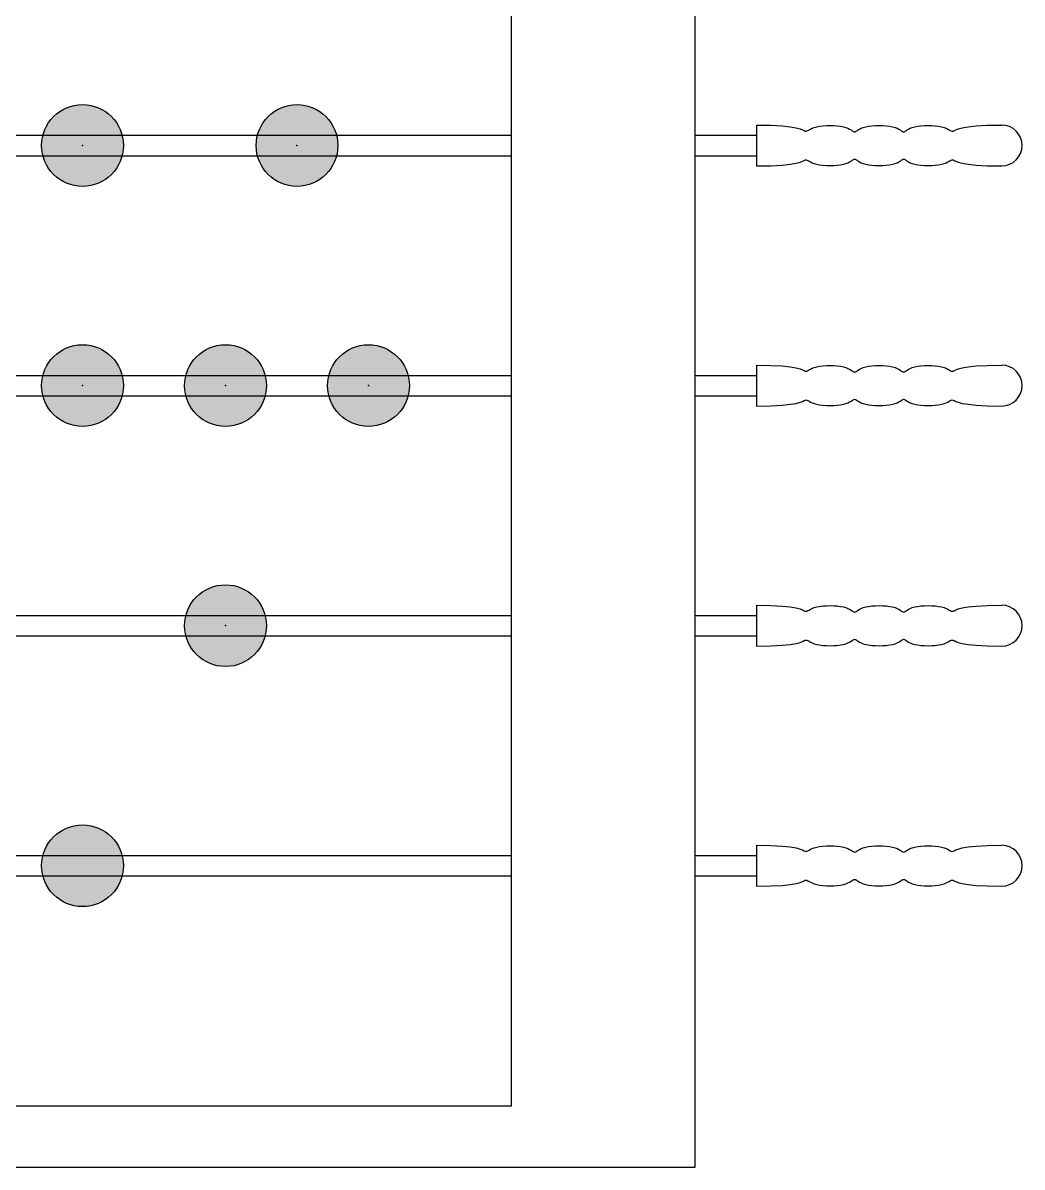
# Model space of a CAD drawing. Header units: centimetres. Extents: x 56177 to 99483, y 493 to 15482.
# Drawn here: x 60172.9 to 60238.1, y 1261.3 to 1335.9 of the extents above; entities that cross this region are included whole.
import ezdxf

# ---------------------------------------------------------------- set-up
doc = ezdxf.new("R2010")
doc.units = ezdxf.units.CM
doc.header["$MEASUREMENT"] = 0

# ---------------------------------------------------------------- blocks, each defined once
blk = doc.blocks.new('A$C40A54B49')
for points in [[(22.999, 24, 1), (22.999, 26, 1)], [(28.249, 24, 1), (28.249, 26, 1)], [(22.999, 18.125, 1), (22.999, 20.125, 1)], [(26.499, 18.125, 1), (26.499, 20.125, 1)], [(29.999, 18.125, 1), (29.999, 20.125, 1)], [(26.499, 12.25, 1), (26.499, 14.25, 1)], [(22.999, 6.375, 1), (22.999, 8.375, 1)]]:
    blk.add_hatch(color=256).paths.add_polyline_path(points)
for p, q in [((37.999, 0), (37.999, 56)), ((33.499, 1.5), (33.499, 54.5)), ((39.498, 25.5), (39.498, 24.5)), ((39.498, 25.5), (39.85, 25.495)), ((39.85, 25.495), (40.121, 25.48)), ((40.121, 25.48), (40.322, 25.459)), ((41.042, 25.472), (41.123, 25.482)), ((41.123, 25.482), (41.209, 25.488)), ((41.209, 25.488), (41.298, 25.49)), ((41.298, 25.49), (41.388, 25.488)), ((41.388, 25.488), (41.474, 25.482)), ((41.474, 25.482), (41.555, 25.472)), ((42.242, 25.472), (42.323, 25.482)), ((42.323, 25.482), (42.409, 25.488)), ((42.409, 25.488), (42.498, 25.49)), ((42.498, 25.49), (42.588, 25.488)), ((42.588, 25.488), (42.674, 25.482)), ((42.674, 25.482), (42.755, 25.472)), ((43.442, 25.472), (43.523, 25.482)), ((43.523, 25.482), (43.609, 25.488)), ((43.609, 25.488), (43.698, 25.49)), ((43.698, 25.49), (43.788, 25.488)), ((43.788, 25.488), (43.874, 25.482)), ((43.874, 25.482), (43.955, 25.472)), ((44.675, 25.459), (44.876, 25.48)), ((44.876, 25.48), (45.147, 25.495)), ((45.147, 25.495), (45.498, 25.5)), ((12.499, 25.25), (33.499, 25.25)), ((37.999, 25.25), (39.498, 25.25)), ((40.322, 25.459), (40.466, 25.435)), ((40.466, 25.435), (40.562, 25.409)), ((40.562, 25.409), (40.624, 25.386)), ((40.624, 25.386), (40.661, 25.366)), ((40.661, 25.366), (40.686, 25.354)), ((40.686, 25.354), (40.709, 25.351)), ((40.709, 25.351), (40.731, 25.356)), ((40.731, 25.356), (40.756, 25.367)), ((40.756, 25.367), (40.785, 25.383)), ((40.785, 25.383), (40.819, 25.402)), ((40.819, 25.402), (40.86, 25.422)), ((40.86, 25.422), (40.91, 25.441)), ((40.91, 25.441), (40.971, 25.458)), ((40.971, 25.458), (41.042, 25.472)), ((41.555, 25.472), (41.626, 25.458)), ((41.626, 25.458), (41.687, 25.441)), ((41.687, 25.441), (41.736, 25.421)), ((41.736, 25.421), (41.777, 25.4)), ((41.777, 25.4), (41.81, 25.38)), ((41.81, 25.38), (41.838, 25.362)), ((41.838, 25.362), (41.86, 25.347)), ((41.86, 25.347), (41.88, 25.337)), ((41.88, 25.337), (41.898, 25.333)), ((41.898, 25.333), (41.917, 25.337)), ((41.917, 25.337), (41.937, 25.347)), ((41.937, 25.347), (41.959, 25.362)), ((41.959, 25.362), (41.987, 25.38)), ((41.987, 25.38), (42.02, 25.4)), ((42.02, 25.4), (42.061, 25.421)), ((42.061, 25.421), (42.11, 25.441)), ((42.11, 25.441), (42.171, 25.458)), ((42.171, 25.458), (42.242, 25.472)), ((42.755, 25.472), (42.826, 25.458)), ((42.826, 25.458), (42.887, 25.441)), ((42.887, 25.441), (42.936, 25.421)), ((42.936, 25.421), (42.977, 25.4)), ((42.977, 25.4), (43.01, 25.38)), ((43.01, 25.38), (43.038, 25.362)), ((43.038, 25.362), (43.06, 25.347)), ((43.06, 25.347), (43.08, 25.337)), ((43.08, 25.337), (43.098, 25.333)), ((43.098, 25.333), (43.117, 25.337)), ((43.117, 25.337), (43.137, 25.347)), ((43.137, 25.347), (43.159, 25.362)), ((43.159, 25.362), (43.187, 25.38)), ((43.187, 25.38), (43.22, 25.4)), ((43.22, 25.4), (43.261, 25.421)), ((43.261, 25.421), (43.31, 25.441)), ((43.31, 25.441), (43.371, 25.458)), ((43.371, 25.458), (43.442, 25.472)), ((43.955, 25.472), (44.026, 25.458)), ((44.026, 25.458), (44.087, 25.441)), ((44.087, 25.441), (44.136, 25.422)), ((44.136, 25.422), (44.178, 25.402)), ((44.178, 25.402), (44.212, 25.383)), ((44.212, 25.383), (44.241, 25.367)), ((44.241, 25.367), (44.265, 25.356)), ((44.265, 25.356), (44.288, 25.351)), ((44.288, 25.351), (44.311, 25.354)), ((44.311, 25.354), (44.336, 25.366)), ((44.336, 25.366), (44.373, 25.386)), ((44.373, 25.386), (44.434, 25.409)), ((44.434, 25.409), (44.531, 25.435)), ((44.531, 25.435), (44.675, 25.459)), ((12.499, 24.75), (33.499, 24.75)), ((37.999, 24.75), (39.498, 24.75)), ((40.661, 24.634), (40.686, 24.646)), ((40.686, 24.646), (40.709, 24.649)), ((40.709, 24.649), (40.731, 24.644)), ((40.731, 24.644), (40.756, 24.633)), ((41.838, 24.638), (41.86, 24.653)), ((41.86, 24.653), (41.88, 24.663)), ((41.88, 24.663), (41.898, 24.667)), ((41.898, 24.667), (41.917, 24.663)), ((41.917, 24.663), (41.937, 24.653)), ((41.937, 24.653), (41.959, 24.638)), ((43.038, 24.638), (43.06, 24.653)), ((43.06, 24.653), (43.08, 24.663)), ((43.08, 24.663), (43.098, 24.667)), ((43.098, 24.667), (43.117, 24.663)), ((43.117, 24.663), (43.137, 24.653)), ((43.137, 24.653), (43.159, 24.638)), ((44.241, 24.633), (44.265, 24.644)), ((44.265, 24.644), (44.288, 24.649)), ((44.288, 24.649), (44.311, 24.646)), ((44.311, 24.646), (44.336, 24.634)), ((39.498, 24.5), (39.85, 24.505)), ((39.85, 24.505), (40.121, 24.52)), ((40.121, 24.52), (40.322, 24.541)), ((40.322, 24.541), (40.466, 24.565)), ((40.466, 24.565), (40.562, 24.591)), ((40.562, 24.591), (40.624, 24.614)), ((40.624, 24.614), (40.661, 24.634)), ((40.756, 24.633), (40.785, 24.617)), ((40.785, 24.617), (40.819, 24.598)), ((40.819, 24.598), (40.86, 24.578)), ((40.86, 24.578), (40.91, 24.559)), ((40.91, 24.559), (40.971, 24.542)), ((40.971, 24.542), (41.042, 24.528)), ((41.042, 24.528), (41.123, 24.518)), ((41.123, 24.518), (41.209, 24.512)), ((41.209, 24.512), (41.298, 24.51)), ((41.298, 24.51), (41.388, 24.512)), ((41.388, 24.512), (41.474, 24.518)), ((41.474, 24.518), (41.555, 24.528)), ((41.555, 24.528), (41.626, 24.542)), ((41.626, 24.542), (41.687, 24.559)), ((41.687, 24.559), (41.736, 24.579)), ((41.736, 24.579), (41.777, 24.6)), ((41.777, 24.6), (41.81, 24.62)), ((41.81, 24.62), (41.838, 24.638)), ((41.959, 24.638), (41.987, 24.62)), ((41.987, 24.62), (42.02, 24.6)), ((42.02, 24.6), (42.061, 24.579)), ((42.061, 24.579), (42.11, 24.559)), ((42.11, 24.559), (42.171, 24.542)), ((42.171, 24.542), (42.242, 24.528)), ((42.242, 24.528), (42.323, 24.518)), ((42.323, 24.518), (42.409, 24.512)), ((42.409, 24.512), (42.498, 24.51)), ((42.498, 24.51), (42.588, 24.512)), ((42.588, 24.512), (42.674, 24.518)), ((42.674, 24.518), (42.755, 24.528)), ((42.755, 24.528), (42.826, 24.542)), ((42.826, 24.542), (42.887, 24.559)), ((42.887, 24.559), (42.936, 24.579)), ((42.936, 24.579), (42.977, 24.6)), ((42.977, 24.6), (43.01, 24.62)), ((43.01, 24.62), (43.038, 24.638)), ((43.159, 24.638), (43.187, 24.62)), ((43.187, 24.62), (43.22, 24.6)), ((43.22, 24.6), (43.261, 24.579)), ((43.261, 24.579), (43.31, 24.559)), ((43.31, 24.559), (43.371, 24.542)), ((43.371, 24.542), (43.442, 24.528)), ((43.442, 24.528), (43.523, 24.518)), ((43.523, 24.518), (43.609, 24.512)), ((43.609, 24.512), (43.698, 24.51)), ((43.698, 24.51), (43.788, 24.512)), ((43.788, 24.512), (43.874, 24.518)), ((43.874, 24.518), (43.955, 24.528)), ((43.955, 24.528), (44.026, 24.542)), ((44.026, 24.542), (44.087, 24.559)), ((44.087, 24.559), (44.136, 24.578)), ((44.136, 24.578), (44.178, 24.598)), ((44.178, 24.598), (44.212, 24.617)), ((44.212, 24.617), (44.241, 24.633)), ((44.336, 24.634), (44.373, 24.614)), ((44.373, 24.614), (44.434, 24.591)), ((44.434, 24.591), (44.531, 24.565)), ((44.531, 24.565), (44.675, 24.541)), ((44.675, 24.541), (44.876, 24.52)), ((44.876, 24.52), (45.147, 24.505)), ((45.147, 24.505), (45.498, 24.5)), ((39.498, 19.625), (39.498, 18.625)), ((39.498, 19.625), (39.85, 19.62)), ((39.85, 19.62), (40.121, 19.605)), ((40.121, 19.605), (40.322, 19.584)), ((41.042, 19.597), (41.123, 19.607)), ((41.123, 19.607), (41.209, 19.613)), ((41.209, 19.613), (41.298, 19.615)), ((41.298, 19.615), (41.388, 19.613)), ((41.388, 19.613), (41.474, 19.607)), ((41.474, 19.607), (41.555, 19.597)), ((42.242, 19.597), (42.323, 19.607)), ((42.323, 19.607), (42.409, 19.613)), ((42.409, 19.613), (42.498, 19.615)), ((42.498, 19.615), (42.588, 19.613)), ((42.588, 19.613), (42.674, 19.607)), ((42.674, 19.607), (42.755, 19.597)), ((43.442, 19.597), (43.523, 19.607)), ((43.523, 19.607), (43.609, 19.613)), ((43.609, 19.613), (43.698, 19.615)), ((43.698, 19.615), (43.788, 19.613)), ((43.788, 19.613), (43.874, 19.607)), ((43.874, 19.607), (43.955, 19.597)), ((44.675, 19.584), (44.876, 19.605)), ((44.876, 19.605), (45.147, 19.62)), ((45.147, 19.62), (45.498, 19.625)), ((12.499, 19.375), (33.499, 19.375)), ((37.999, 19.375), (39.498, 19.375)), ((40.322, 19.584), (40.466, 19.56)), ((40.466, 19.56), (40.562, 19.534)), ((40.562, 19.534), (40.624, 19.511)), ((40.624, 19.511), (40.661, 19.491)), ((40.661, 19.491), (40.686, 19.479)), ((40.686, 19.479), (40.709, 19.476)), ((40.709, 19.476), (40.731, 19.481)), ((40.731, 19.481), (40.756, 19.492)), ((40.756, 19.492), (40.785, 19.508)), ((40.785, 19.508), (40.819, 19.527)), ((40.819, 19.527), (40.86, 19.547)), ((40.86, 19.547), (40.91, 19.566)), ((40.91, 19.566), (40.971, 19.583)), ((40.971, 19.583), (41.042, 19.597)), ((41.555, 19.597), (41.626, 19.583)), ((41.626, 19.583), (41.687, 19.566)), ((41.687, 19.566), (41.736, 19.546)), ((41.736, 19.546), (41.777, 19.525)), ((41.777, 19.525), (41.81, 19.505)), ((41.81, 19.505), (41.838, 19.487)), ((41.838, 19.487), (41.86, 19.472)), ((41.86, 19.472), (41.88, 19.462)), ((41.88, 19.462), (41.898, 19.458)), ((41.898, 19.458), (41.917, 19.462)), ((41.917, 19.462), (41.937, 19.472)), ((41.937, 19.472), (41.959, 19.487)), ((41.959, 19.487), (41.987, 19.505)), ((41.987, 19.505), (42.02, 19.525)), ((42.02, 19.525), (42.061, 19.546)), ((42.061, 19.546), (42.11, 19.566)), ((42.11, 19.566), (42.171, 19.583)), ((42.171, 19.583), (42.242, 19.597)), ((42.755, 19.597), (42.826, 19.583)), ((42.826, 19.583), (42.887, 19.566)), ((42.887, 19.566), (42.936, 19.546)), ((42.936, 19.546), (42.977, 19.525)), ((42.977, 19.525), (43.01, 19.505)), ((43.01, 19.505), (43.038, 19.487)), ((43.038, 19.487), (43.06, 19.472)), ((43.06, 19.472), (43.08, 19.462)), ((43.08, 19.462), (43.098, 19.458)), ((43.098, 19.458), (43.117, 19.462)), ((43.117, 19.462), (43.137, 19.472)), ((43.137, 19.472), (43.159, 19.487)), ((43.159, 19.487), (43.187, 19.505)), ((43.187, 19.505), (43.22, 19.525)), ((43.22, 19.525), (43.261, 19.546)), ((43.261, 19.546), (43.31, 19.566)), ((43.31, 19.566), (43.371, 19.583)), ((43.371, 19.583), (43.442, 19.597)), ((43.955, 19.597), (44.026, 19.583)), ((44.026, 19.583), (44.087, 19.566)), ((44.087, 19.566), (44.136, 19.547)), ((44.136, 19.547), (44.178, 19.527)), ((44.178, 19.527), (44.212, 19.508)), ((44.212, 19.508), (44.241, 19.492)), ((44.241, 19.492), (44.265, 19.481)), ((44.265, 19.481), (44.288, 19.476)), ((44.288, 19.476), (44.311, 19.479)), ((44.311, 19.479), (44.336, 19.491)), ((44.336, 19.491), (44.373, 19.511)), ((44.373, 19.511), (44.434, 19.534)), ((44.434, 19.534), (44.531, 19.56)), ((44.531, 19.56), (44.675, 19.584)), ((12.499, 18.875), (33.499, 18.875)), ((37.999, 18.875), (39.498, 18.875)), ((40.661, 18.759), (40.686, 18.771)), ((40.686, 18.771), (40.709, 18.774)), ((40.709, 18.774), (40.731, 18.769)), ((40.731, 18.769), (40.756, 18.758)), ((41.81, 18.745), (41.838, 18.763)), ((41.838, 18.763), (41.86, 18.778)), ((41.86, 18.778), (41.88, 18.788)), ((41.88, 18.788), (41.898, 18.792)), ((41.898, 18.792), (41.917, 18.788)), ((41.917, 18.788), (41.937, 18.778)), ((41.937, 18.778), (41.959, 18.763)), ((41.959, 18.763), (41.987, 18.745)), ((43.01, 18.745), (43.038, 18.763)), ((43.038, 18.763), (43.06, 18.778)), ((43.06, 18.778), (43.08, 18.788)), ((43.08, 18.788), (43.098, 18.792)), ((43.098, 18.792), (43.117, 18.788)), ((43.117, 18.788), (43.137, 18.778)), ((43.137, 18.778), (43.159, 18.763)), ((43.159, 18.763), (43.187, 18.745)), ((44.241, 18.758), (44.265, 18.769)), ((44.265, 18.769), (44.288, 18.774)), ((44.288, 18.774), (44.311, 18.771)), ((44.311, 18.771), (44.336, 18.759)), ((39.498, 18.625), (39.85, 18.63)), ((39.85, 18.63), (40.121, 18.645)), ((40.121, 18.645), (40.322, 18.666)), ((40.322, 18.666), (40.466, 18.69)), ((40.466, 18.69), (40.562, 18.716)), ((40.562, 18.716), (40.624, 18.739)), ((40.624, 18.739), (40.661, 18.759)), ((40.756, 18.758), (40.785, 18.742)), ((40.785, 18.742), (40.819, 18.723)), ((40.819, 18.723), (40.86, 18.703)), ((40.86, 18.703), (40.91, 18.684)), ((40.91, 18.684), (40.971, 18.667)), ((40.971, 18.667), (41.042, 18.653)), ((41.042, 18.653), (41.123, 18.643)), ((41.123, 18.643), (41.209, 18.637)), ((41.209, 18.637), (41.298, 18.635)), ((41.298, 18.635), (41.388, 18.637)), ((41.388, 18.637), (41.474, 18.643)), ((41.474, 18.643), (41.555, 18.653)), ((41.555, 18.653), (41.626, 18.667)), ((41.626, 18.667), (41.687, 18.684)), ((41.687, 18.684), (41.736, 18.704)), ((41.736, 18.704), (41.777, 18.725)), ((41.777, 18.725), (41.81, 18.745)), ((41.987, 18.745), (42.02, 18.725)), ((42.02, 18.725), (42.061, 18.704)), ((42.061, 18.704), (42.11, 18.684)), ((42.11, 18.684), (42.171, 18.667)), ((42.171, 18.667), (42.242, 18.653)), ((42.242, 18.653), (42.323, 18.643)), ((42.323, 18.643), (42.409, 18.637)), ((42.409, 18.637), (42.498, 18.635)), ((42.498, 18.635), (42.588, 18.637)), ((42.588, 18.637), (42.674, 18.643)), ((42.674, 18.643), (42.755, 18.653)), ((42.755, 18.653), (42.826, 18.667)), ((42.826, 18.667), (42.887, 18.684)), ((42.887, 18.684), (42.936, 18.704)), ((42.936, 18.704), (42.977, 18.725)), ((42.977, 18.725), (43.01, 18.745)), ((43.187, 18.745), (43.22, 18.725)), ((43.22, 18.725), (43.261, 18.704)), ((43.261, 18.704), (43.31, 18.684)), ((43.31, 18.684), (43.371, 18.667)), ((43.371, 18.667), (43.442, 18.653)), ((43.442, 18.653), (43.523, 18.643)), ((43.523, 18.643), (43.609, 18.637)), ((43.609, 18.637), (43.698, 18.635)), ((43.698, 18.635), (43.788, 18.637)), ((43.788, 18.637), (43.874, 18.643)), ((43.874, 18.643), (43.955, 18.653)), ((43.955, 18.653), (44.026, 18.667)), ((44.026, 18.667), (44.087, 18.684)), ((44.087, 18.684), (44.136, 18.703)), ((44.136, 18.703), (44.178, 18.723)), ((44.178, 18.723), (44.212, 18.742)), ((44.212, 18.742), (44.241, 18.758)), ((44.336, 18.759), (44.373, 18.739)), ((44.373, 18.739), (44.434, 18.716)), ((44.434, 18.716), (44.531, 18.69)), ((44.531, 18.69), (44.675, 18.666)), ((44.675, 18.666), (44.876, 18.645)), ((44.876, 18.645), (45.147, 18.63)), ((45.147, 18.63), (45.498, 18.625)), ((39.498, 13.75), (39.498, 12.75)), ((39.498, 13.75), (39.85, 13.745)), ((39.85, 13.745), (40.121, 13.73)), ((40.121, 13.73), (40.322, 13.709)), ((40.971, 13.708), (41.042, 13.722)), ((41.042, 13.722), (41.123, 13.732)), ((41.123, 13.732), (41.209, 13.738)), ((41.209, 13.738), (41.298, 13.74)), ((41.298, 13.74), (41.388, 13.738)), ((41.388, 13.738), (41.474, 13.732)), ((41.474, 13.732), (41.555, 13.722)), ((41.555, 13.722), (41.626, 13.708)), ((42.171, 13.708), (42.242, 13.722)), ((42.242, 13.722), (42.323, 13.732)), ((42.323, 13.732), (42.409, 13.738)), ((42.409, 13.738), (42.498, 13.74)), ((42.498, 13.74), (42.588, 13.738)), ((42.588, 13.738), (42.674, 13.732)), ((42.674, 13.732), (42.755, 13.722)), ((42.755, 13.722), (42.826, 13.708)), ((43.371, 13.708), (43.442, 13.722)), ((43.442, 13.722), (43.523, 13.732)), ((43.523, 13.732), (43.609, 13.738)), ((43.609, 13.738), (43.698, 13.74)), ((43.698, 13.74), (43.788, 13.738)), ((43.788, 13.738), (43.874, 13.732)), ((43.874, 13.732), (43.955, 13.722)), ((43.955, 13.722), (44.026, 13.708)), ((44.675, 13.709), (44.876, 13.73)), ((44.876, 13.73), (45.147, 13.745)), ((45.147, 13.745), (45.498, 13.75)), ((12.499, 13.5), (33.499, 13.5)), ((37.999, 13.5), (39.498, 13.5)), ((40.322, 13.709), (40.466, 13.685)), ((40.466, 13.685), (40.562, 13.659)), ((40.562, 13.659), (40.624, 13.636)), ((40.624, 13.636), (40.661, 13.616)), ((40.661, 13.616), (40.686, 13.604)), ((40.686, 13.604), (40.709, 13.601)), ((40.709, 13.601), (40.731, 13.606)), ((40.731, 13.606), (40.756, 13.617)), ((40.756, 13.617), (40.785, 13.633)), ((40.785, 13.633), (40.819, 13.652)), ((40.819, 13.652), (40.86, 13.672)), ((40.86, 13.672), (40.91, 13.691)), ((40.91, 13.691), (40.971, 13.708)), ((41.626, 13.708), (41.687, 13.691)), ((41.687, 13.691), (41.736, 13.671)), ((41.736, 13.671), (41.777, 13.65)), ((41.777, 13.65), (41.81, 13.63)), ((41.81, 13.63), (41.838, 13.612)), ((41.838, 13.612), (41.86, 13.597)), ((41.86, 13.597), (41.88, 13.587)), ((41.88, 13.587), (41.898, 13.583)), ((41.898, 13.583), (41.917, 13.587)), ((41.917, 13.587), (41.937, 13.597)), ((41.937, 13.597), (41.959, 13.612)), ((41.959, 13.612), (41.987, 13.63)), ((41.987, 13.63), (42.02, 13.65)), ((42.02, 13.65), (42.061, 13.671)), ((42.061, 13.671), (42.11, 13.691)), ((42.11, 13.691), (42.171, 13.708)), ((42.826, 13.708), (42.887, 13.691)), ((42.887, 13.691), (42.936, 13.671)), ((42.936, 13.671), (42.977, 13.65)), ((42.977, 13.65), (43.01, 13.63)), ((43.01, 13.63), (43.038, 13.612)), ((43.038, 13.612), (43.06, 13.597)), ((43.06, 13.597), (43.08, 13.587)), ((43.08, 13.587), (43.098, 13.583)), ((43.098, 13.583), (43.117, 13.587)), ((43.117, 13.587), (43.137, 13.597)), ((43.137, 13.597), (43.159, 13.612)), ((43.159, 13.612), (43.187, 13.63)), ((43.187, 13.63), (43.22, 13.65)), ((43.22, 13.65), (43.261, 13.671)), ((43.261, 13.671), (43.31, 13.691)), ((43.31, 13.691), (43.371, 13.708)), ((44.026, 13.708), (44.087, 13.691)), ((44.087, 13.691), (44.136, 13.672)), ((44.136, 13.672), (44.178, 13.652)), ((44.178, 13.652), (44.212, 13.633)), ((44.212, 13.633), (44.241, 13.617)), ((44.241, 13.617), (44.265, 13.606)), ((44.265, 13.606), (44.288, 13.601)), ((44.288, 13.601), (44.311, 13.604)), ((44.311, 13.604), (44.336, 13.616)), ((44.336, 13.616), (44.373, 13.636)), ((44.373, 13.636), (44.434, 13.659)), ((44.434, 13.659), (44.531, 13.685)), ((44.531, 13.685), (44.675, 13.709)), ((12.499, 13), (33.499, 13)), ((37.999, 13), (39.498, 13)), ((40.624, 12.864), (40.661, 12.884)), ((40.661, 12.884), (40.686, 12.896)), ((40.686, 12.896), (40.709, 12.899)), ((40.709, 12.899), (40.731, 12.894)), ((40.731, 12.894), (40.756, 12.883)), ((40.756, 12.883), (40.785, 12.867)), ((41.81, 12.87), (41.838, 12.888)), ((41.838, 12.888), (41.86, 12.903)), ((41.86, 12.903), (41.88, 12.913)), ((41.88, 12.913), (41.898, 12.917)), ((41.898, 12.917), (41.917, 12.913)), ((41.917, 12.913), (41.937, 12.903)), ((41.937, 12.903), (41.959, 12.888)), ((41.959, 12.888), (41.987, 12.87)), ((43.01, 12.87), (43.038, 12.888)), ((43.038, 12.888), (43.06, 12.903)), ((43.06, 12.903), (43.08, 12.913)), ((43.08, 12.913), (43.098, 12.917)), ((43.098, 12.917), (43.117, 12.913)), ((43.117, 12.913), (43.137, 12.903)), ((43.137, 12.903), (43.159, 12.888)), ((43.159, 12.888), (43.187, 12.87)), ((44.212, 12.867), (44.241, 12.883)), ((44.241, 12.883), (44.265, 12.894)), ((44.265, 12.894), (44.288, 12.899)), ((44.288, 12.899), (44.311, 12.896)), ((44.311, 12.896), (44.336, 12.884)), ((44.336, 12.884), (44.373, 12.864)), ((39.498, 12.75), (39.85, 12.755)), ((39.85, 12.755), (40.121, 12.77)), ((40.121, 12.77), (40.322, 12.791)), ((40.322, 12.791), (40.466, 12.815)), ((40.466, 12.815), (40.562, 12.841)), ((40.562, 12.841), (40.624, 12.864)), ((40.785, 12.867), (40.819, 12.848)), ((40.819, 12.848), (40.86, 12.828)), ((40.86, 12.828), (40.91, 12.809)), ((40.91, 12.809), (40.971, 12.792)), ((40.971, 12.792), (41.042, 12.778)), ((41.042, 12.778), (41.123, 12.768)), ((41.123, 12.768), (41.209, 12.762)), ((41.209, 12.762), (41.298, 12.76)), ((41.298, 12.76), (41.388, 12.762)), ((41.388, 12.762), (41.474, 12.768)), ((41.474, 12.768), (41.555, 12.778)), ((41.555, 12.778), (41.626, 12.792)), ((41.626, 12.792), (41.687, 12.809)), ((41.687, 12.809), (41.736, 12.829)), ((41.736, 12.829), (41.777, 12.85)), ((41.777, 12.85), (41.81, 12.87)), ((41.987, 12.87), (42.02, 12.85)), ((42.02, 12.85), (42.061, 12.829)), ((42.061, 12.829), (42.11, 12.809)), ((42.11, 12.809), (42.171, 12.792)), ((42.171, 12.792), (42.242, 12.778)), ((42.242, 12.778), (42.323, 12.768)), ((42.323, 12.768), (42.409, 12.762)), ((42.409, 12.762), (42.498, 12.76)), ((42.498, 12.76), (42.588, 12.762)), ((42.588, 12.762), (42.674, 12.768)), ((42.674, 12.768), (42.755, 12.778)), ((42.755, 12.778), (42.826, 12.792)), ((42.826, 12.792), (42.887, 12.809)), ((42.887, 12.809), (42.936, 12.829)), ((42.936, 12.829), (42.977, 12.85)), ((42.977, 12.85), (43.01, 12.87)), ((43.187, 12.87), (43.22, 12.85)), ((43.22, 12.85), (43.261, 12.829)), ((43.261, 12.829), (43.31, 12.809)), ((43.31, 12.809), (43.371, 12.792)), ((43.371, 12.792), (43.442, 12.778)), ((43.442, 12.778), (43.523, 12.768)), ((43.523, 12.768), (43.609, 12.762)), ((43.609, 12.762), (43.698, 12.76)), ((43.698, 12.76), (43.788, 12.762)), ((43.788, 12.762), (43.874, 12.768)), ((43.874, 12.768), (43.955, 12.778)), ((43.955, 12.778), (44.026, 12.792)), ((44.026, 12.792), (44.087, 12.809)), ((44.087, 12.809), (44.136, 12.828)), ((44.136, 12.828), (44.178, 12.848)), ((44.178, 12.848), (44.212, 12.867)), ((44.373, 12.864), (44.434, 12.841)), ((44.434, 12.841), (44.531, 12.815)), ((44.531, 12.815), (44.675, 12.791)), ((44.675, 12.791), (44.876, 12.77)), ((44.876, 12.77), (45.147, 12.755)), ((45.147, 12.755), (45.498, 12.75)), ((39.498, 7.875), (39.498, 6.875)), ((39.498, 7.875), (39.85, 7.87)), ((39.85, 7.87), (40.121, 7.855)), ((40.121, 7.855), (40.322, 7.834)), ((40.971, 7.833), (41.042, 7.847)), ((41.042, 7.847), (41.123, 7.857)), ((41.123, 7.857), (41.209, 7.863)), ((41.209, 7.863), (41.298, 7.865)), ((41.298, 7.865), (41.388, 7.863)), ((41.388, 7.863), (41.474, 7.857)), ((41.474, 7.857), (41.555, 7.847)), ((41.555, 7.847), (41.626, 7.833)), ((42.171, 7.833), (42.242, 7.847)), ((42.242, 7.847), (42.323, 7.857)), ((42.323, 7.857), (42.409, 7.863)), ((42.409, 7.863), (42.498, 7.865)), ((42.498, 7.865), (42.588, 7.863)), ((42.588, 7.863), (42.674, 7.857)), ((42.674, 7.857), (42.755, 7.847)), ((42.755, 7.847), (42.826, 7.833)), ((43.371, 7.833), (43.442, 7.847)), ((43.442, 7.847), (43.523, 7.857)), ((43.523, 7.857), (43.609, 7.863)), ((43.609, 7.863), (43.698, 7.865)), ((43.698, 7.865), (43.788, 7.863)), ((43.788, 7.863), (43.874, 7.857)), ((43.874, 7.857), (43.955, 7.847)), ((43.955, 7.847), (44.026, 7.833)), ((44.675, 7.834), (44.876, 7.855)), ((44.876, 7.855), (45.147, 7.87)), ((45.147, 7.87), (45.498, 7.875)), ((12.499, 7.625), (33.499, 7.625)), ((37.999, 7.625), (39.498, 7.625)), ((40.322, 7.834), (40.466, 7.81)), ((40.466, 7.81), (40.562, 7.784)), ((40.562, 7.784), (40.624, 7.761)), ((40.624, 7.761), (40.661, 7.741)), ((40.661, 7.741), (40.686, 7.729)), ((40.686, 7.729), (40.709, 7.726)), ((40.709, 7.726), (40.731, 7.731)), ((40.731, 7.731), (40.756, 7.742)), ((40.756, 7.742), (40.785, 7.758)), ((40.785, 7.758), (40.819, 7.777)), ((40.819, 7.777), (40.86, 7.797)), ((40.86, 7.797), (40.91, 7.816)), ((40.91, 7.816), (40.971, 7.833)), ((41.626, 7.833), (41.687, 7.816)), ((41.687, 7.816), (41.736, 7.796)), ((41.736, 7.796), (41.777, 7.775)), ((41.777, 7.775), (41.81, 7.755)), ((41.81, 7.755), (41.838, 7.737)), ((41.838, 7.737), (41.86, 7.722)), ((41.86, 7.722), (41.88, 7.712)), ((41.88, 7.712), (41.898, 7.708)), ((41.898, 7.708), (41.917, 7.712)), ((41.917, 7.712), (41.937, 7.722)), ((41.937, 7.722), (41.959, 7.737)), ((41.959, 7.737), (41.987, 7.755)), ((41.987, 7.755), (42.02, 7.775)), ((42.02, 7.775), (42.061, 7.796)), ((42.061, 7.796), (42.11, 7.816)), ((42.11, 7.816), (42.171, 7.833)), ((42.826, 7.833), (42.887, 7.816)), ((42.887, 7.816), (42.936, 7.796)), ((42.936, 7.796), (42.977, 7.775)), ((42.977, 7.775), (43.01, 7.755)), ((43.01, 7.755), (43.038, 7.737)), ((43.038, 7.737), (43.06, 7.722)), ((43.06, 7.722), (43.08, 7.712)), ((43.08, 7.712), (43.098, 7.708)), ((43.098, 7.708), (43.117, 7.712)), ((43.117, 7.712), (43.137, 7.722)), ((43.137, 7.722), (43.159, 7.737)), ((43.159, 7.737), (43.187, 7.755)), ((43.187, 7.755), (43.22, 7.775)), ((43.22, 7.775), (43.261, 7.796)), ((43.261, 7.796), (43.31, 7.816)), ((43.31, 7.816), (43.371, 7.833)), ((44.026, 7.833), (44.087, 7.816)), ((44.087, 7.816), (44.136, 7.797)), ((44.136, 7.797), (44.178, 7.777)), ((44.178, 7.777), (44.212, 7.758)), ((44.212, 7.758), (44.241, 7.742)), ((44.241, 7.742), (44.265, 7.731)), ((44.265, 7.731), (44.288, 7.726)), ((44.288, 7.726), (44.311, 7.729)), ((44.311, 7.729), (44.336, 7.741)), ((44.336, 7.741), (44.373, 7.761)), ((44.373, 7.761), (44.434, 7.784)), ((44.434, 7.784), (44.531, 7.81)), ((44.531, 7.81), (44.675, 7.834)), ((12.499, 7.125), (33.499, 7.125)), ((37.999, 7.125), (39.498, 7.125)), ((40.624, 6.989), (40.661, 7.009)), ((40.661, 7.009), (40.686, 7.021)), ((40.686, 7.021), (40.709, 7.024)), ((40.709, 7.024), (40.731, 7.019)), ((40.731, 7.019), (40.756, 7.008)), ((40.756, 7.008), (40.785, 6.992)), ((41.81, 6.995), (41.838, 7.013)), ((41.838, 7.013), (41.86, 7.028)), ((41.86, 7.028), (41.88, 7.038)), ((41.88, 7.038), (41.898, 7.042)), ((41.898, 7.042), (41.917, 7.038)), ((41.917, 7.038), (41.937, 7.028)), ((41.937, 7.028), (41.959, 7.013)), ((41.959, 7.013), (41.987, 6.995)), ((43.01, 6.995), (43.038, 7.013)), ((43.038, 7.013), (43.06, 7.028)), ((43.06, 7.028), (43.08, 7.038)), ((43.08, 7.038), (43.098, 7.042)), ((43.098, 7.042), (43.117, 7.038)), ((43.117, 7.038), (43.137, 7.028)), ((43.137, 7.028), (43.159, 7.013)), ((43.159, 7.013), (43.187, 6.995)), ((44.212, 6.992), (44.241, 7.008)), ((44.241, 7.008), (44.265, 7.019)), ((44.265, 7.019), (44.288, 7.024)), ((44.288, 7.024), (44.311, 7.021)), ((44.311, 7.021), (44.336, 7.009)), ((44.336, 7.009), (44.373, 6.989)), ((39.498, 6.875), (39.85, 6.88)), ((39.85, 6.88), (40.121, 6.895)), ((40.121, 6.895), (40.322, 6.916)), ((40.322, 6.916), (40.466, 6.94)), ((40.466, 6.94), (40.562, 6.966)), ((40.562, 6.966), (40.624, 6.989)), ((40.785, 6.992), (40.819, 6.973)), ((40.819, 6.973), (40.86, 6.953)), ((40.86, 6.953), (40.91, 6.934)), ((40.91, 6.934), (40.971, 6.917)), ((40.971, 6.917), (41.042, 6.903)), ((41.042, 6.903), (41.123, 6.893)), ((41.123, 6.893), (41.209, 6.887)), ((41.209, 6.887), (41.298, 6.885)), ((41.298, 6.885), (41.388, 6.887)), ((41.388, 6.887), (41.474, 6.893)), ((41.474, 6.893), (41.555, 6.903)), ((41.555, 6.903), (41.626, 6.917)), ((41.626, 6.917), (41.687, 6.934)), ((41.687, 6.934), (41.736, 6.954)), ((41.736, 6.954), (41.777, 6.975)), ((41.777, 6.975), (41.81, 6.995)), ((41.987, 6.995), (42.02, 6.975)), ((42.02, 6.975), (42.061, 6.954)), ((42.061, 6.954), (42.11, 6.934)), ((42.11, 6.934), (42.171, 6.917)), ((42.171, 6.917), (42.242, 6.903)), ((42.242, 6.903), (42.323, 6.893)), ((42.323, 6.893), (42.409, 6.887)), ((42.409, 6.887), (42.498, 6.885)), ((42.498, 6.885), (42.588, 6.887)), ((42.588, 6.887), (42.674, 6.893)), ((42.674, 6.893), (42.755, 6.903)), ((42.755, 6.903), (42.826, 6.917)), ((42.826, 6.917), (42.887, 6.934)), ((42.887, 6.934), (42.936, 6.954)), ((42.936, 6.954), (42.977, 6.975)), ((42.977, 6.975), (43.01, 6.995)), ((43.187, 6.995), (43.22, 6.975)), ((43.22, 6.975), (43.261, 6.954)), ((43.261, 6.954), (43.31, 6.934)), ((43.31, 6.934), (43.371, 6.917)), ((43.371, 6.917), (43.442, 6.903)), ((43.442, 6.903), (43.523, 6.893)), ((43.523, 6.893), (43.609, 6.887)), ((43.609, 6.887), (43.698, 6.885)), ((43.698, 6.885), (43.788, 6.887)), ((43.788, 6.887), (43.874, 6.893)), ((43.874, 6.893), (43.955, 6.903)), ((43.955, 6.903), (44.026, 6.917)), ((44.026, 6.917), (44.087, 6.934)), ((44.087, 6.934), (44.136, 6.953)), ((44.136, 6.953), (44.178, 6.973)), ((44.178, 6.973), (44.212, 6.992)), ((44.373, 6.989), (44.434, 6.966)), ((44.434, 6.966), (44.531, 6.94)), ((44.531, 6.94), (44.675, 6.916)), ((44.675, 6.916), (44.876, 6.895)), ((44.876, 6.895), (45.147, 6.88)), ((45.147, 6.88), (45.498, 6.875)), ((12.499, 1.5), (33.499, 1.5)), ((7.999, 0), (37.999, 0))]:
    blk.add_line(p, q)
for centre in [(22.999, 25), (28.249, 25), (22.999, 19.125), (26.499, 19.125), (29.999, 19.125), (26.499, 13.25), (22.999, 7.375)]:
    blk.add_circle(centre, 1)
for centre in [(45.498, 25), (45.498, 19.125), (45.498, 13.25), (45.498, 7.375)]:
    blk.add_arc(centre, 0.5, 270, 90)
for p in [(22.999, 25), (28.249, 25), (22.999, 19.125), (26.499, 19.125), (29.999, 19.125), (26.499, 13.25)]:
    blk.add_point(p)

msp = doc.modelspace()

# ---------------------------------------------------------------- block references
at = {"xscale": 2.666666666664241, "yscale": 2.666666666664241, "zscale": 2.666666666664241}
msp.add_blockref('A$C40A54B49', (60115.447, 1261.279), dxfattribs=at)

doc.saveas('drawing.dxf')
